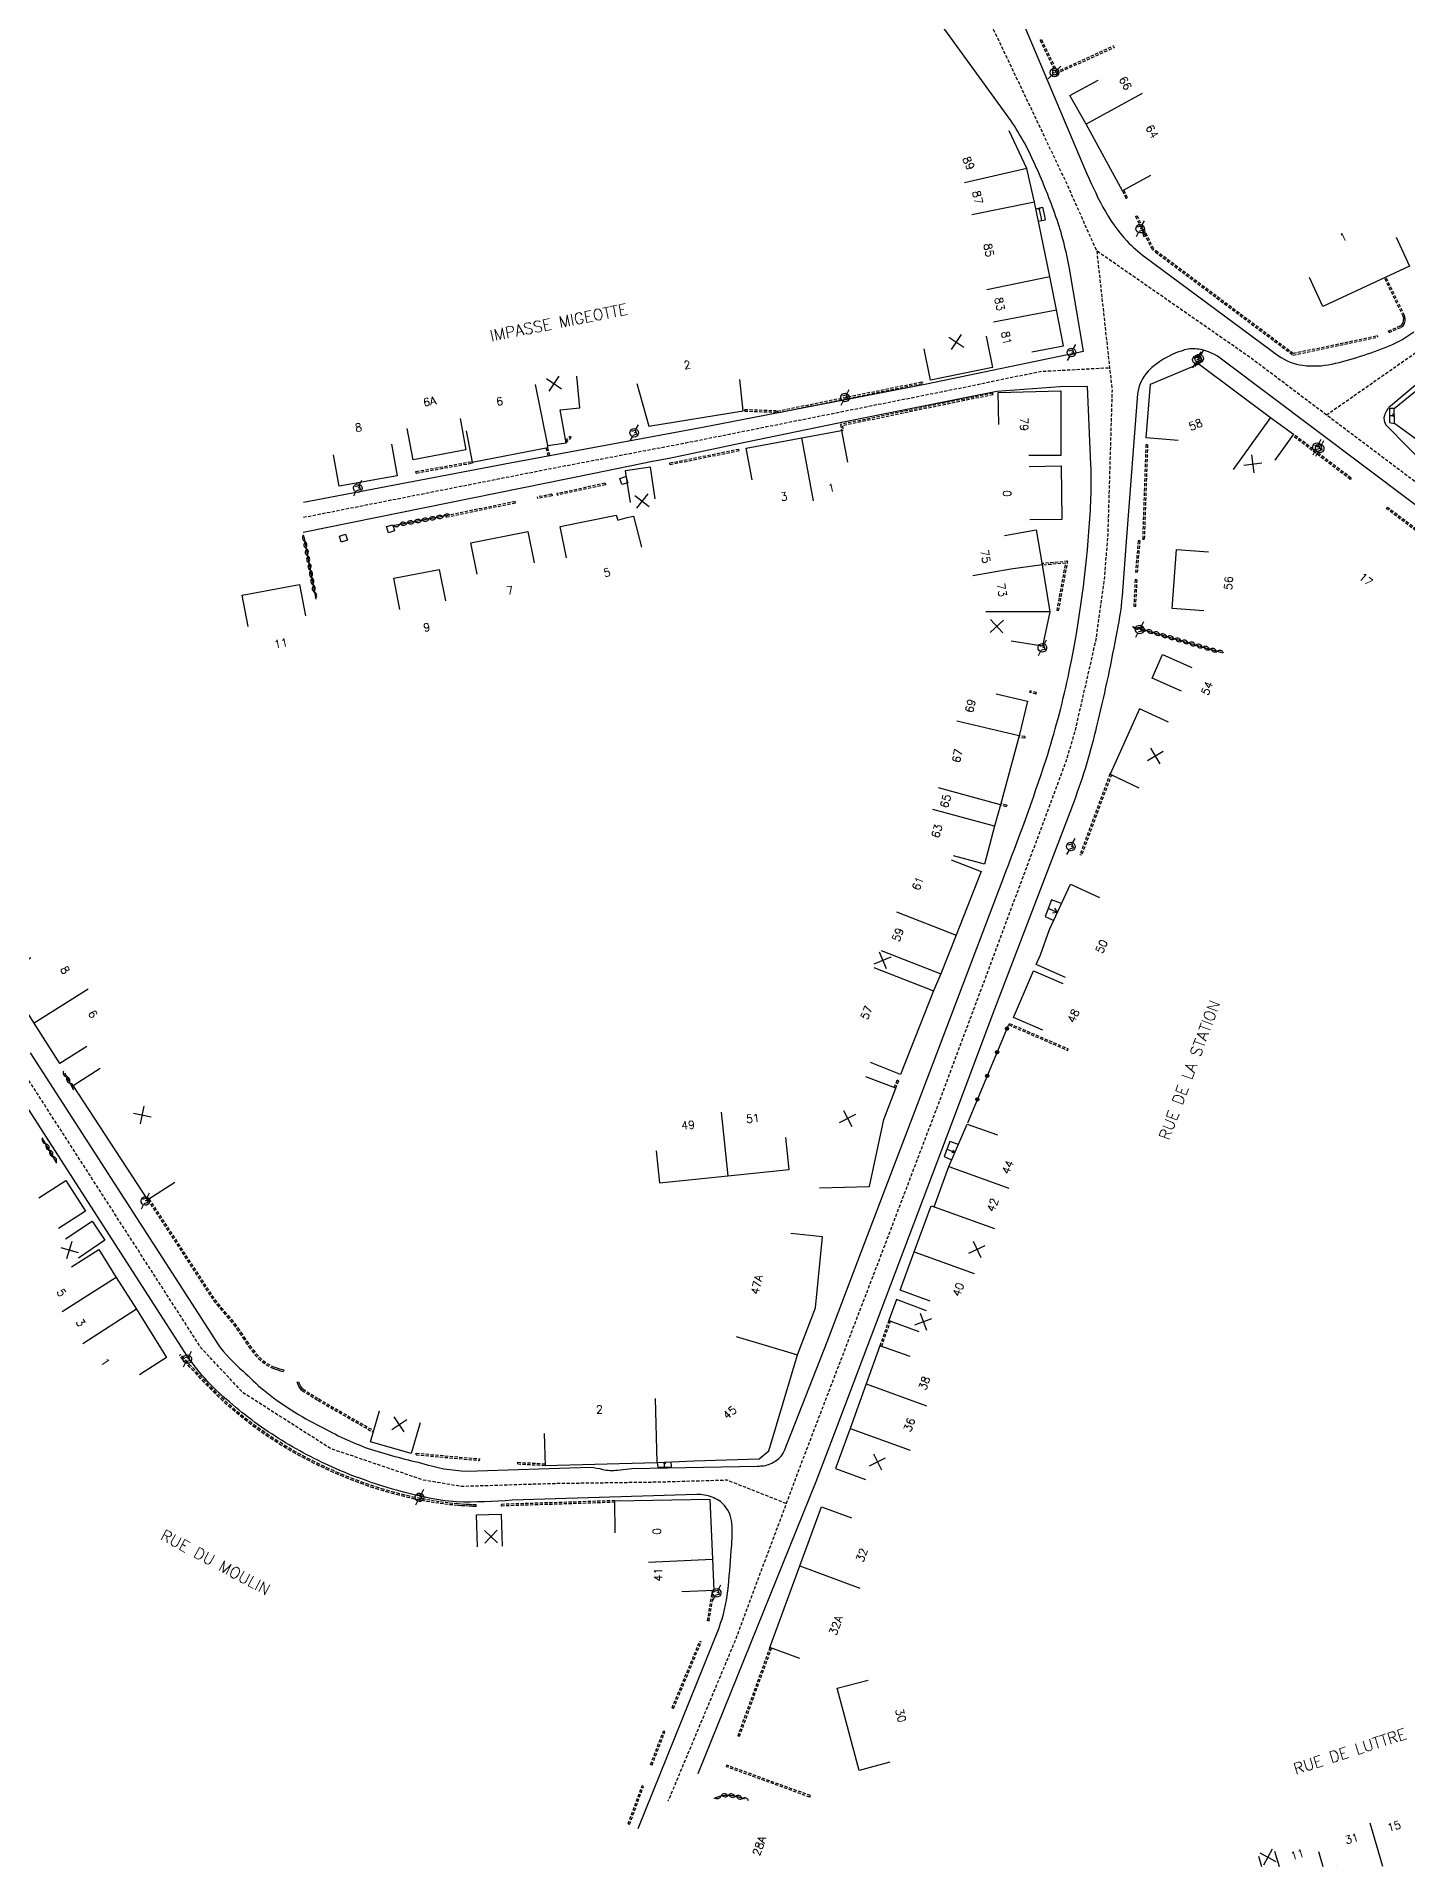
# Model space of a CAD drawing. Header units: millimetres. Extents: x 147000 to 148000, y 130999 to 132000.
# Drawn here: x 147119.9 to 147334, y 131000 to 131285.8 of the extents above; entities that cross this region are included whole.
import ezdxf
from ezdxf.enums import TextEntityAlignment as Align

# ---------------------------------------------------------------- set-up
doc = ezdxf.new("R2010")
doc.units = ezdxf.units.MM
doc.linetypes.add('DASHED', pattern=[0.75, 0.5, -0.25])
doc.layers.get('0').update_dxf_attribs({"linetype": 'CONTINUOUS'})
for name, color, linetype in [('W0001', 6, 'DASHED'), ('W0008', 7, 'CONTINUOUS'), ('W0100', 7, 'CONTINUOUS'), ('W0112', 1, 'DASHED'), ('W0310', 3, 'CONTINUOUS'), ('W0322', 7, 'CONTINUOUS'), ('W0471', 7, 'CONTINUOUS'), ('W0989', 7, 'CONTINUOUS'), ('W0991', 7, 'CONTINUOUS'), ('W1102', 7, 'CONTINUOUS')]:
    doc.layers.add(name, color=color, linetype=linetype)
doc.styles.get("Standard").update_dxf_attribs({"font": 'romans.shx', "width": 0.85})

# ---------------------------------------------------------------- blocks, each defined once
blk = doc.blocks.new('t991o')
at = {"color": 0, "linetype": 'Continuous'}
for p, q in [((-1, 1), (1, -1)), ((-1, -1), (1, 1))]:
    blk.add_line(p, q, dxfattribs=at)
blk = doc.blocks.new('t310o')
at = {"color": 0, "linetype": 'Continuous'}
for centre, start, end in [((-0.5, 0.38), 216.8699, 323.1304), ((0.5, -0.37), 36.8699, 143.1303)]:
    blk.add_arc(centre, 0.625, start, end, dxfattribs=at)
blk = doc.blocks.new('t322o')
at = {"color": 0, "linetype": 'Continuous'}
for radius in [0.25, 0.15]:
    blk.add_circle((0, 0), radius, dxfattribs=at)
blk = doc.blocks.new('T471')
for p, q in [((-0.333334, 0.333334), (-0.333334, -0.333334)), ((-0.333334, 0.333334), (0.333334, 0.333334)), ((-0.333334, 0), (0, 0)), ((0.500001, 0.500001), (1.000002, 1.000002)), ((-0.500001, -0.500001), (-1.000002, -1.000002)), ((-0.333334, -0.333334), (0.333334, -0.333334))]:
    blk.add_line(p, q)
blk.add_ellipse((0, 0), major_axis=(0.471405, 0.471405), ratio=1, start_param=5.4977871438, end_param=11.780972451)
blk = doc.blocks.new('t112o')
at = {"color": 0, "linetype": 'Continuous'}
for p, q in [((-0.5, 0.5), (0.5, 0.5)), ((-0.5, -0.5), (-0.5, 0.5)), ((0.5, 0.5), (0.5, -0.5)), ((0.5, -0.5), (-0.5, -0.5))]:
    blk.add_line(p, q, dxfattribs=at)

msp = doc.modelspace()

# ---------------------------------------------------------------- linework, layer by layer
at = {"layer": 'W0001', "flags": 128}
for points in [[(147321.37, 131226.7), (147328.99, 131232.03), (147343.51, 131242.17), (147391.84, 131282.58), (147418.55, 131304.65), (147427.85, 131311.8), (147454.55, 131334.69), (147462.59, 131341.58), (147498.95, 131372.05), (147511.71, 131384.92), (147519.9, 131395.53), (147528.52, 131409.88), (147537.38, 131428.53), (147540.01, 131435.29), (147553.89, 131470.7), (147557.05, 131478.78), (147562.81, 131493.02), (147567.54, 131503.26), (147574.52, 131515.82), (147583.12, 131529.96), (147596.12, 131548.84), (147606.02, 131561.15), (147606.02, 131561.15)], [(147594.96, 131093.92), (147586.51, 131105.47), (147577.08, 131112.52), (147554.95, 131128.08), (147535.03, 131135.87), (147417.41, 131165.22), (147403.82, 131169.65), (147382.38, 131181.11), (147355.09, 131201.41), (147339.66, 131212.92), (147321.37, 131226.7), (147309.53, 131235.62), (147285.5, 131252.32), (147280.73, 131263.05), (147268.25, 131289.29), (147266.21, 131298.47), (147262.94, 131306.29), (147259.17, 131314.86), (147259.17, 131314.86)], [(147237.01, 131056.68), (147229.97, 131059.46), (147227.79, 131060.31), (147216.84, 131060), (147200.33, 131059.77), (147186.35, 131059.33), (147180.34, 131060.34), (147165.84, 131065.26), (147152.18, 131073.99), (147145.61, 131081.01), (147144.21, 131083.2), (147123.91, 131114.72), (147112.79, 131131.99), (147095.97, 131158.33), (147086.44, 131173.67), (147083.23, 131180.63), (147075.43, 131199.56), (147068.51, 131226.66), (147064.51, 131243.15), (147057.27, 131274), (147050.82, 131293.03), (147044.37, 131298.97), (147039.24, 131289.28), (147038.87, 131282.61), (147037.37, 131268.16), (147037.37, 131268.16)], [(147285.5, 131252.32), (147287.5, 131234.09), (147287.89, 131230.57), (147287.22, 131208.06), (147286.65, 131201.01), (147285.37, 131191.69), (147282.08, 131177.29), (147280.69, 131172.57), (147260.55, 131118.54), (147251.99, 131095.98), (147239.18, 131062.52), (147237.01, 131056.68), (147228.96, 131035.11), (147218.54, 131010.17), (147218.54, 131010.17)], [(147161.61, 131210.72), (147200.45, 131218.38), (147221.33, 131222.35), (147252.02, 131228.49), (147264.4, 131230.96), (147276.68, 131233.51), (147283.67, 131233.88), (147287.5, 131234.09), (147287.5, 131234.09)]]:
    msp.add_lwpolyline(points, dxfattribs=at)
at = {"layer": 'W0008', "flags": 128}
for points in [[(147269.54, 131298.57), (147283.66, 131265.11, 0.0255), (147286.45, 131259.18, 0.0632), (147290.2, 131253.88, 0.0448), (147293, 131251.39), (147313.87, 131235.95, 0.1219), (147317.69, 131234.46, 0.085), (147322.21, 131234.65, 0.0293), (147326.69, 131235.88, 0.0235), (147331.07, 131237.45, 0.0647), (147335.03, 131239.71)], [(147161.64, 131213.08), (147193.9, 131219.22), (147223.91, 131224.8), (147258.89, 131231.56), (147283.45, 131236.65), (147281.23, 131249.6, 0.04), (147279.13, 131257.67, 0.023), (147276.01, 131265.45, 0.0511), (147272.06, 131272.71), (147260.71, 131288.41, 0.0839)], [(147341.66, 131207.84), (147305.2, 131235.28, 0.1225), (147301.46, 131236.96, 0.1123), (147299.2, 131236.85, 0.0121), (147298.87, 131236.73, 0.1243), (147293.53, 131233.56, 0.1614), (147291.89, 131230.01), (147290.17, 131207.62), (147289.47, 131198.43, -0.0288), (147288.5, 131192.06, -0.0124), (147285.47, 131178.08, -0.0311), (147281.95, 131166.38), (147269.51, 131133.88), (147262.73, 131115.71), (147254.7, 131094.51), (147244.64, 131068), (147241.62, 131060.05), (147241.62, 131060.05), (147223.19, 131014.44), (147223.19, 131014.44), (147223.19, 131014.44, 0.0541)], [(147339.56, 131234.95), (147331.35, 131228.1, 0.1434), (147330.45, 131226.63, 0.2651), (147330.68, 131225.1), (147337.65, 131218.01)], [(147118.94, 131127.05), (147148.19, 131081.66, 0.0603), (147152.2, 131077.36, 0.012), (147155.36, 131074.41, 0.0549), (147164.37, 131068.68, 0.0365), (147171.71, 131065.27, 0.0216), (147180.07, 131063, 0.0712), (147187.15, 131061.74), (147206.45, 131062.34, -0.059), (147208.34, 131062, 0.0802), (147210.64, 131061.9), (147212.88, 131062.16), (147232.54, 131062.53, 0.0327), (147233.51, 131062.59, 0.1167), (147235.45, 131063.4, 0.1431), (147236.75, 131064.98), (147243.41, 131081.94), (147249.28, 131097.46), (147258.38, 131121.37), (147270.87, 131154.26, 0.0143), (147277.59, 131172.87, 0.0229), (147281.03, 131185.74, 0.0336), (147284.27, 131208.5, 0.0312), (147284.59, 131218.94), (147284.04, 131231.16), (147279.74, 131231.1), (147269.91, 131230.37), (147245.16, 131225.43), (147230.79, 131222.43), (147218.75, 131219.9), (147216.13, 131219.43), (147207, 131217.54), (147161.58, 131208.36), (147161.58, 131208.36)], [(147213.9, 131005.9), (147213.9, 131005.9), (147213.9, 131005.9), (147226.52, 131037.28, 0.0632), (147227.89, 131043.05, 0.0108), (147228.42, 131049.28, 0.0371), (147228.56, 131053.16, 0.1689), (147227.39, 131056.38, 0.116), (147225.42, 131057.67, 0.0981), (147223.04, 131058.09), (147194.21, 131057.2, -0.0243), (147185.54, 131056.92, -0.0362), (147180.62, 131057.67, -0.0475), (147167.32, 131061.84, -0.0381), (147158.28, 131066.51, -0.0403), (147150.05, 131072.54, -0.0723), (147143.03, 131080.36), (147140.23, 131084.74), (147128.87, 131102.39), (147106.65, 131136.92)]]:
    msp.add_lwpolyline(points, format="xyb", dxfattribs=at)
at = {"layer": 'W0100'}
for p, q in [((147276.52, 131259.01), (147276.43, 131258.76)), ((147276.52, 131259.01), (147276.69, 131258.82)), ((147331.98, 131226.62), (147331.71, 131226.8)), ((147331.22, 131226.61), (147331.98, 131226.62)), ((147331.98, 131226.62), (147331.71, 131226.45)), ((147277.93, 131149.66), (147279.36, 131149.01)), ((147279.36, 131149.01), (147278.95, 131149.66)), ((147279.36, 131149.01), (147278.6, 131148.89)), ((147262.13, 131112.04), (147263.34, 131111.51)), ((147263.34, 131111.51), (147262.89, 131111.46)), ((147263.34, 131111.51), (147263.07, 131111.87)), ((147260.11, 131103.04), (147269.51, 131099.64)), ((147256.98, 131096), (147266.38, 131092.6)), ((147132.39, 131091.99), (147123.95, 131086.62)), ((147249.51, 131075.37), (147258.91, 131071.95)), ((147217.99, 131063.15), (147217.83, 131062.86)), ((147217.99, 131063.15), (147218.18, 131062.87)), ((147218.02, 131062.39), (147217.99, 131063.15))]:
    msp.add_line(p, q, dxfattribs=at)
at = {"layer": 'W0100', "flags": 128}
for points in [[(147293.9, 131264.08), (147289.52, 131261.69), (147283.83, 131272.12), (147281.31, 131276.58), (147285.7, 131278.97), (147285.7, 131278.97)], [(147275.38, 131236.57), (147280.29, 131237.52), (147279.21, 131243.14), (147278.15, 131248.32), (147275.79, 131259.96), (147274.58, 131265.2), (147271.8, 131271.06)], [(147276.02, 131258.89), (147277.01, 131259.13), (147277.34, 131257.76), (147277.43, 131257.13), (147276.42, 131256.93), (147276.42, 131256.93)], [(147292.7, 131255.1), (147292.82, 131254.58), (147293.17, 131254.66), (147293.05, 131255.18), (147292.7, 131255.1), (147292.7, 131255.1)], [(147332.26, 131254.46), (147334.35, 131249.92), (147320.79, 131243.65), (147318.7, 131248.19), (147318.7, 131248.19)], [(147268.22, 131239.02), (147269.22, 131234.12), (147259.55, 131232.13), (147258.55, 131237.03), (147258.55, 131237.03)], [(147187.01, 131224.24), (147187.97, 131219.33), (147199.76, 131221.63), (147199.77, 131221.94), (147202.63, 131222.33), (147201.72, 131227.49), (147204.8, 131227.8), (147204.3, 131232.78), (147204.3, 131232.78)], [(147298.22, 131222.73), (147293.23, 131223.13), (147293.9, 131231.5), (147301.34, 131234.63), (147301.51, 131234.62), (147312.63, 131226.28), (147316.23, 131223.69), (147313.31, 131219.63), (147313.31, 131219.63)], [(147358.09, 131214.04), (147355.01, 131210.11), (147351.29, 131213.12), (147350.31, 131211.86), (147347, 131214.45), (147339.46, 131219.95), (147332, 131225.38), (147331.96, 131227.73), (147341.12, 131235.16), (147341.12, 131235.16)], [(147213.7, 131231.62), (147215.55, 131224.93), (147230.3, 131227.35), (147229.74, 131232.24), (147229.74, 131232.24)], [(147270.22, 131225.23), (147270.1, 131230.22), (147279.87, 131230.46), (147279.91, 131220.39), (147274.91, 131220.37), (147274.91, 131220.37)], [(147331.96, 131227.73), (147331.23, 131227.72), (147331.21, 131225.5), (147332, 131225.38), (147332, 131225.38)], [(147186.07, 131226.15), (147187, 131221.23), (147178.76, 131219.68), (147177.83, 131224.6), (147177.83, 131224.6)], [(147231.67, 131216.58), (147230.75, 131221.5), (147239.44, 131223.13), (147245.64, 131224.25), (147246.56, 131219.34), (147246.56, 131219.34)], [(147175.37, 131222.12), (147176.26, 131217.2), (147167.19, 131215.57), (147166.3, 131220.49), (147166.3, 131220.49)], [(147216.56, 131213.62), (147215.8, 131218.56), (147211.86, 131217.96), (147212.62, 131213.02), (147212.62, 131213.02)], [(147274.93, 131218.67), (147279.93, 131218.73), (147280.04, 131210.38), (147275.04, 131210.31), (147275.04, 131210.31)], [(147202.7, 131204.4), (147201.71, 131209.3), (147210.47, 131211.06), (147210.7, 131210.28), (147212.19, 131210.66), (147213.16, 131210.91), (147214.41, 131206.07), (147214.41, 131206.07)], [(147188.73, 131201.85), (147187.76, 131206.75), (147196.66, 131208.51), (147197.63, 131203.61), (147197.63, 131203.61)], [(147271.12, 131207.89), (147276.04, 131208.77), (147276.97, 131203.28), (147278.19, 131195.96), (147277.04, 131190.58), (147272.12, 131191.36), (147272.12, 131191.36)], [(147302.24, 131196.09), (147297.26, 131196.46), (147297.95, 131205.7), (147302.94, 131205.32), (147302.94, 131205.32)], [(147176.66, 131196.3), (147175.71, 131201.21), (147182.83, 131202.57), (147183.78, 131197.66), (147183.78, 131197.66)], [(147152.97, 131193.64), (147152.05, 131198.55), (147161.01, 131200.23), (147161.93, 131195.32), (147161.93, 131195.32)], [(147298.73, 131183.58), (147294.15, 131185.58), (147295.76, 131189.27), (147300.34, 131187.27), (147300.34, 131187.27)], [(147269.81, 131183.16), (147274.68, 131182.01), (147273.4, 131176.6), (147270.45, 131165.83), (147269.54, 131162.46), (147267.95, 131156.55), (147263.13, 131157.85), (147263.13, 131157.85)], [(147296.73, 131178.73), (147292.18, 131180.79), (147287.6, 131170.62), (147292.09, 131168.47), (147292.09, 131168.47)], [(147262.79, 131157.21), (147267.44, 131155.39), (147263.53, 131145.43), (147261.17, 131139.42), (147260.02, 131136.75), (147254.83, 131123.69), (147250.19, 131125.54), (147250.19, 131125.54)], [(147280.63, 131138.84), (147276.06, 131140.89), (147276.73, 131142.39), (147278.14, 131146.36), (147281.38, 131153.42), (147285.93, 131151.35), (147285.93, 131151.35)], [(147280.02, 131150.42), (147278.44, 131150.96), (147277.43, 131148.36), (147278.78, 131147.74), (147278.78, 131147.74)], [(147127.8, 131128.07), (147123.57, 131125.41), (147119.56, 131131.71), (147114.81, 131139.3), (147119.03, 131141.97), (147119.03, 131141.97)], [(147277.08, 131130.6), (147272.49, 131132.58), (147275.64, 131139.86), (147280.23, 131137.88), (147280.23, 131137.88)], [(147141.51, 131106.82), (147137.32, 131104.09), (147125.68, 131121.96), (147129.87, 131124.69), (147129.87, 131124.69)], [(147242.21, 131105.98), (147249.99, 131106.18), (147252.27, 131116.68), (147254.11, 131121.55), (147249.43, 131123.32), (147249.43, 131123.32)], [(147259.5, 131088.29), (147254.8, 131089.99), (147256.98, 131096), (147259.62, 131103.15), (147260.11, 131103.04), (147262.39, 131109.34), (147265.29, 131115.94), (147269.99, 131114.24), (147269.99, 131114.24)], [(147216.71, 131111.75), (147217.23, 131106.78), (147220.81, 131107.15), (147227.89, 131107.88), (147237.45, 131108.86), (147236.94, 131113.84), (147236.94, 131113.84)], [(147263.9, 131112.77), (147262.58, 131113.21), (147261.67, 131110.87), (147262.84, 131110.36), (147262.84, 131110.36)], [(147120.28, 131104.42), (147124.49, 131107.13), (147127.56, 131102.36), (147123.36, 131099.65), (147123.36, 131099.65)], [(147124.45, 131098.02), (147128.6, 131100.8), (147130.62, 131097.79), (147126.47, 131095.01), (147126.47, 131095.01)], [(147199.21, 131067.62), (147199.36, 131062.62), (147216.8, 131063.1), (147222.58, 131063.33), (147232.78, 131063.66), (147234.3, 131064.9), (147238.79, 131079.88), (147241.58, 131087.26), (147242.69, 131098.34), (147237.72, 131098.84), (147237.72, 131098.84)], [(147125.42, 131093.65), (147129.64, 131096.33), (147132.39, 131091.99), (147135.57, 131087.01), (147140.23, 131079.46), (147136.01, 131076.79), (147136.01, 131076.79)], [(147258.92, 131086.78), (147254.23, 131088.52), (147253.03, 131085.29), (147257.72, 131083.55), (147257.72, 131083.55)], [(147256.35, 131079.62), (147251.62, 131081.3), (147249.51, 131075.37), (147246.97, 131068.4), (147244.7, 131062.14), (147249.4, 131060.44), (147249.4, 131060.44)], [(147179.82, 131069.3), (147178.42, 131064.5), (147172.11, 131066.33), (147173.51, 131071.13), (147173.51, 131071.13)], [(147216.88, 131063.1), (147216.95, 131062.38), (147219.09, 131062.39), (147219.06, 131063.19), (147219.06, 131063.19)], [(147210.31, 131052.12), (147210.25, 131057.12), (147225.09, 131057.38), (147225.5, 131047.99), (147225.73, 131043.1), (147220.73, 131042.86), (147220.73, 131042.86)], [(147239.15, 131032.46), (147234.46, 131034.2), (147239.13, 131046.93), (147242.5, 131056.16), (147247.19, 131054.44), (147247.19, 131054.44)], [(147188.8, 131049.92), (147188.65, 131054.92), (147192.51, 131055.03), (147192.65, 131050.03), (147192.65, 131050.03)], [(147253.21, 131016.26), (147248.38, 131014.98), (147244.98, 131027.83), (147249.81, 131029.11), (147249.81, 131029.11)], [(147320.13, 131002.33), (147320.83, 131000)], [(147323.01, 131000), (147323.01, 131000.01), (147323.01, 131000.01)]]:
    msp.add_lwpolyline(points, dxfattribs=at)
at = {"layer": 'W0100'}
msp.add_lwpolyline([(147276.93, 131257.03), (147276.81, 131257.65), (147276.52, 131259.01)], dxfattribs=at)
at = {"layer": 'W0112'}
for p, q in [((147276.64, 131285.23), (147276.86, 131285.34)), ((147276.64, 131285.23), (147279.22, 131279.95)), ((147276.86, 131285.34), (147279.44, 131280.06)), ((147279.13, 131280.23), (147288.22, 131284.4)), ((147279.23, 131280.01), (147288.33, 131284.17)), ((147279.13, 131280.23), (147279.23, 131280.01)), ((147279.22, 131279.95), (147279.44, 131280.06)), ((147289.52, 131261.69), (147289.51, 131261.69)), ((147289.51, 131261.69), (147290.05, 131260.51)), ((147289.73, 131261.81), (147290.27, 131260.61)), ((147290.05, 131260.51), (147290.27, 131260.61)), ((147291.55, 131257.71), (147291.78, 131257.82)), ((147291.55, 131257.71), (147294.22, 131252.41)), ((147291.78, 131257.82), (147294.44, 131252.52)), ((147294.44, 131252.52), (147294.22, 131252.41)), ((147294.62, 131252.18), (147294.77, 131252.38)), ((147294.62, 131252.18), (147316.14, 131236.06)), ((147294.77, 131252.38), (147316.19, 131236.33)), ((147333.36, 131242.11), (147330.45, 131248.11)), ((147333.58, 131242.22), (147330.67, 131248.22)), ((147333.15, 131240.79), (147333.33, 131241.08)), ((147333.33, 131241.08), (147333.43, 131241.44)), ((147333.44, 131241.81), (147333.36, 131242.11)), ((147333.43, 131241.44), (147333.44, 131241.81)), ((147333.56, 131240.98), (147333.68, 131241.4)), ((147333.69, 131241.83), (147333.58, 131242.22)), ((147333.68, 131241.4), (147333.69, 131241.83)), ((147316.14, 131236.06), (147329.42, 131238.88)), ((147316.19, 131236.33), (147329.37, 131239.12)), ((147329.42, 131238.88), (147329.37, 131239.12)), ((147331.06, 131239.82), (147332.93, 131240.63)), ((147331.16, 131239.59), (147331.06, 131239.82)), ((147331.16, 131239.59), (147333.03, 131240.4)), ((147332.93, 131240.63), (147333.15, 131240.79)), ((147333.03, 131240.4), (147333.34, 131240.63)), ((147333.34, 131240.63), (147333.56, 131240.98)), ((147235.62, 131227.31), (147258.3, 131231.9)), ((147235.67, 131227.06), (147258.35, 131231.66)), ((147258.35, 131231.66), (147258.3, 131231.9)), ((147269.25, 131230.09), (147264.8, 131229.19)), ((147269.3, 131229.84), (147264.85, 131228.95)), ((147269.3, 131229.84), (147269.25, 131230.09)), ((147230.52, 131227.31), (147230.53, 131227.56)), ((147230.52, 131227.31), (147235.37, 131227.13)), ((147230.53, 131227.56), (147235.38, 131227.38)), ((147235.38, 131227.38), (147235.37, 131227.13)), ((147235.62, 131227.31), (147235.67, 131227.06)), ((147264.8, 131229.19), (147245.5, 131225.21)), ((147264.85, 131228.95), (147245.78, 131225.01)), ((147245.5, 131225.21), (147245.64, 131224.25)), ((147245.89, 131224.29), (147245.64, 131224.25)), ((147245.78, 131225.01), (147245.89, 131224.29)), ((147199.83, 131220.32), (147199.52, 131221.59)), ((147200.08, 131220.38), (147199.76, 131221.63)), ((147202.57, 131222.64), (147203.24, 131223.34)), ((147202.63, 131222.33), (147203.42, 131223.17)), ((147203.42, 131223.17), (147203.24, 131223.34)), ((147229.62, 131221.33), (147218.83, 131219.15)), ((147229.66, 131221.08), (147218.88, 131218.91)), ((147229.66, 131221.08), (147229.62, 131221.33)), ((147293.18, 131222.06), (147292.67, 131207.24)), ((147293.43, 131222.05), (147292.92, 131207.23)), ((147293.43, 131222.05), (147293.18, 131222.06)), ((147325.09, 131216.63), (147316.08, 131223.49)), ((147325.24, 131216.83), (147316.23, 131223.69)), ((147179.19, 131217.87), (147187.95, 131219.43)), ((147179.23, 131217.63), (147188, 131219.19)), ((147187.97, 131219.33), (147188, 131219.19)), ((147199.83, 131220.32), (147200.08, 131220.38)), ((147218.88, 131218.91), (147218.83, 131219.15)), ((147179.23, 131217.63), (147179.19, 131217.87)), ((147208.71, 131216.03), (147201.2, 131214.41)), ((147208.77, 131215.79), (147201.26, 131214.16)), ((147208.71, 131216.03), (147208.77, 131215.79)), ((147325.24, 131216.83), (147325.09, 131216.63)), ((147194.66, 131213.17), (147183.87, 131210.96)), ((147194.71, 131212.93), (147183.92, 131210.71)), ((147194.71, 131212.93), (147194.66, 131213.17)), ((147200.39, 131214.32), (147198.19, 131213.9)), ((147198.24, 131213.66), (147198.19, 131213.9)), ((147200.44, 131214.07), (147198.24, 131213.66)), ((147200.39, 131214.32), (147200.44, 131214.07)), ((147201.2, 131214.41), (147201.26, 131214.16)), ((147183.87, 131210.96), (147183.92, 131210.71)), ((147330.76, 131212.06), (147330.91, 131212.26)), ((147340.68, 131204.58), (147330.76, 131212.06)), ((147340.83, 131204.77), (147330.91, 131212.26)), ((147291.97, 131207.04), (147291.57, 131202.17)), ((147292.22, 131207.02), (147291.82, 131202.15)), ((147292.22, 131207.02), (147291.97, 131207.04)), ((147292.92, 131207.23), (147292.67, 131207.24)), ((147280.97, 131203.84), (147276.94, 131203.49)), ((147279.55, 131196.1), (147280.97, 131203.84)), ((147280.66, 131203.56), (147276.98, 131203.24)), ((147279.3, 131196.15), (147280.66, 131203.56)), ((147291.5, 131200.98), (147291.29, 131196.82)), ((147291.75, 131200.97), (147291.5, 131200.98)), ((147291.82, 131202.15), (147291.57, 131202.17)), ((147291.75, 131200.97), (147291.54, 131196.81)), ((147279.55, 131196.1), (147279.3, 131196.15)), ((147291.29, 131196.82), (147291.54, 131196.81)), ((147275.08, 131183.62), (147275.01, 131183.38)), ((147276.04, 131183.09), (147275.01, 131183.38)), ((147276.11, 131183.33), (147275.08, 131183.62)), ((147276.04, 131183.09), (147276.11, 131183.33)), ((147274.25, 131176.21), (147273.34, 131176.36)), ((147274.29, 131176.46), (147273.4, 131176.6)), ((147274.29, 131176.46), (147274.25, 131176.21)), ((147287.57, 131170.63), (147282.88, 131158.01)), ((147287.8, 131170.52), (147283.12, 131157.92)), ((147287.6, 131170.62), (147287.57, 131170.63)), ((147271.37, 131165.5), (147270.43, 131165.76)), ((147271.44, 131165.75), (147270.5, 131166)), ((147271.44, 131165.75), (147271.37, 131165.5)), ((147283.12, 131157.92), (147282.88, 131158.01)), ((147271.78, 131131.43), (147271.88, 131131.65)), ((147271.78, 131131.43), (147280.96, 131127.46)), ((147271.88, 131131.65), (147281.06, 131127.69)), ((147280.96, 131127.46), (147281.06, 131127.69)), ((147253.88, 131121.64), (147254.34, 131122.79)), ((147254.11, 131121.55), (147254.57, 131122.69)), ((147254.57, 131122.69), (147254.34, 131122.79)), ((147137.32, 131104.09), (147147.13, 131089.04)), ((147137.53, 131104.23), (147147.33, 131089.18)), ((147147.13, 131089.04), (147147.59, 131088.38)), ((147147.33, 131089.18), (147147.79, 131088.53)), ((147147.59, 131088.38), (147148.08, 131087.75)), ((147147.79, 131088.53), (147148.27, 131087.91)), ((147148.08, 131087.75), (147148.59, 131087.13)), ((147148.27, 131087.91), (147148.78, 131087.29)), ((147148.59, 131087.13), (147149.12, 131086.52)), ((147148.78, 131087.29), (147149.31, 131086.69)), ((147149.31, 131086.69), (147149.84, 131086.07)), ((147149.12, 131086.52), (147149.65, 131085.91)), ((147149.65, 131085.91), (147150.18, 131085.29)), ((147149.84, 131086.07), (147150.37, 131085.44)), ((147150.18, 131085.29), (147150.69, 131084.64)), ((147150.37, 131085.44), (147150.89, 131084.79)), ((147150.69, 131084.64), (147151.18, 131083.97)), ((147150.89, 131084.79), (147151.38, 131084.12)), ((147151.18, 131083.97), (147151.65, 131083.28)), ((147151.38, 131084.12), (147151.86, 131083.42)), ((147253.04, 131085.29), (147251.64, 131081.29)), ((147253.27, 131085.2), (147251.87, 131081.21)), ((147151.65, 131083.28), (147152.12, 131082.59)), ((147151.86, 131083.42), (147152.32, 131082.72)), ((147152.12, 131082.59), (147152.58, 131081.89)), ((147152.32, 131082.72), (147152.79, 131082.03)), ((147152.58, 131081.89), (147153.05, 131081.21)), ((147152.79, 131082.03), (147153.26, 131081.35)), ((147153.05, 131081.21), (147153.54, 131080.55)), ((147153.26, 131081.35), (147153.74, 131080.7)), ((147142.25, 131079.79), (147142.44, 131079.96)), ((147142.8, 131079.19), (147142.25, 131079.79)), ((147142.98, 131079.35), (147142.44, 131079.96)), ((147143.34, 131078.58), (147142.8, 131079.19)), ((147143.53, 131078.75), (147142.98, 131079.35)), ((147143.89, 131077.98), (147143.34, 131078.58)), ((147144.08, 131078.15), (147143.53, 131078.75)), ((147144.63, 131077.55), (147144.08, 131078.15)), ((147153.54, 131080.55), (147154.05, 131079.92)), ((147153.74, 131080.7), (147154.24, 131080.08)), ((147154.05, 131079.92), (147154.59, 131079.34)), ((147154.24, 131080.08), (147154.77, 131079.52)), ((147154.59, 131079.34), (147155.17, 131078.82)), ((147154.77, 131079.52), (147155.33, 131079.01)), ((147155.17, 131078.82), (147155.8, 131078.36)), ((147155.33, 131079.01), (147155.93, 131078.57)), ((147155.8, 131078.36), (147156.47, 131077.98)), ((147155.93, 131078.57), (147156.58, 131078.21)), ((147156.58, 131078.21), (147156.94, 131078.05)), ((147144.44, 131077.38), (147143.89, 131077.98)), ((147145, 131076.78), (147144.44, 131077.38)), ((147145.18, 131076.95), (147144.63, 131077.55)), ((147145.55, 131076.19), (147145, 131076.78)), ((147145.74, 131076.36), (147145.18, 131076.95)), ((147146.11, 131075.6), (147145.55, 131076.19)), ((147146.29, 131075.77), (147145.74, 131076.36)), ((147146.68, 131075.01), (147146.11, 131075.6)), ((147146.86, 131075.18), (147146.29, 131075.77)), ((147156.47, 131077.98), (147156.85, 131077.82)), ((147156.85, 131077.82), (147157.24, 131077.67)), ((147156.94, 131078.05), (147157.32, 131077.91)), ((147157.24, 131077.67), (147157.64, 131077.54)), ((147157.32, 131077.91), (147157.71, 131077.78)), ((147157.64, 131077.54), (147158.05, 131077.42)), ((147157.71, 131077.78), (147158.12, 131077.66)), ((147158.05, 131077.42), (147158.46, 131077.31)), ((147158.12, 131077.66), (147158.53, 131077.55)), ((147158.53, 131077.55), (147158.46, 131077.31)), ((147160.6, 131075.61), (147160.83, 131075.7)), ((147160.6, 131075.61), (147160.72, 131075.3)), ((147160.72, 131075.3), (147160.85, 131075.01)), ((147160.83, 131075.7), (147160.95, 131075.4)), ((147160.95, 131075.4), (147161.08, 131075.13)), ((147147.25, 131074.43), (147146.68, 131075.01)), ((147147.43, 131074.61), (147146.86, 131075.18)), ((147147.83, 131073.85), (147147.25, 131074.43)), ((147148, 131074.03), (147147.43, 131074.61)), ((147148.41, 131073.29), (147147.83, 131073.85)), ((147148.59, 131073.47), (147148, 131074.03)), ((147149.01, 131072.73), (147148.41, 131073.29)), ((147149.18, 131072.91), (147148.59, 131073.47)), ((147149.61, 131072.17), (147149.01, 131072.73)), ((147149.77, 131072.36), (147149.18, 131072.91)), ((147160.85, 131075.01), (147161.01, 131074.74)), ((147161.01, 131074.74), (147161.2, 131074.51)), ((147161.08, 131075.13), (147161.22, 131074.88)), ((147161.2, 131074.51), (147161.43, 131074.32)), ((147161.22, 131074.88), (147161.38, 131074.69)), ((147161.38, 131074.69), (147161.56, 131074.53)), ((147161.43, 131074.32), (147163.87, 131072.8)), ((147161.56, 131074.53), (147164, 131073.01)), ((147163.87, 131072.8), (147172.54, 131067.8)), ((147164, 131073.01), (147172.61, 131068.05)), ((147150.22, 131071.63), (147149.61, 131072.17)), ((147150.39, 131071.81), (147149.77, 131072.36)), ((147150.84, 131071.09), (147150.22, 131071.63)), ((147151.01, 131071.28), (147150.39, 131071.81)), ((147151.48, 131070.56), (147150.84, 131071.09)), ((147151.64, 131070.75), (147151.01, 131071.28)), ((147152.12, 131070.04), (147151.48, 131070.56)), ((147152.27, 131070.23), (147151.64, 131070.75)), ((147152.76, 131069.52), (147152.12, 131070.04)), ((147152.92, 131069.72), (147152.27, 131070.23)), ((147153.42, 131069.02), (147152.76, 131069.52)), ((147153.57, 131069.22), (147152.92, 131069.72)), ((147154.08, 131068.53), (147153.42, 131069.02)), ((147154.23, 131068.73), (147153.57, 131069.22)), ((147154.75, 131068.04), (147154.08, 131068.53)), ((147154.9, 131068.25), (147154.23, 131068.73)), ((147155.43, 131067.57), (147154.75, 131068.04)), ((147155.57, 131067.78), (147154.9, 131068.25)), ((147156.12, 131067.1), (147155.43, 131067.57)), ((147156.25, 131067.31), (147155.57, 131067.78)), ((147156.81, 131066.65), (147156.12, 131067.1)), ((147156.94, 131066.86), (147156.25, 131067.31)), ((147157.5, 131066.2), (147156.81, 131066.65)), ((147157.64, 131066.41), (147156.94, 131066.86)), ((147158.21, 131065.76), (147157.5, 131066.2)), ((147158.34, 131065.98), (147157.64, 131066.41)), ((147158.92, 131065.33), (147158.21, 131065.76)), ((147159.04, 131065.55), (147158.34, 131065.98)), ((147159.63, 131064.92), (147158.92, 131065.33)), ((147159.76, 131065.13), (147159.04, 131065.55)), ((147160.35, 131064.5), (147159.63, 131064.92)), ((147160.47, 131064.72), (147159.76, 131065.13)), ((147161.08, 131064.1), (147160.35, 131064.5)), ((147161.2, 131064.32), (147160.47, 131064.72)), ((147161.81, 131063.71), (147161.08, 131064.1)), ((147161.93, 131063.93), (147161.2, 131064.32)), ((147162.66, 131063.55), (147161.93, 131063.93)), ((147179.2, 131064.3), (147179.23, 131064.55)), ((147179.2, 131064.3), (147189.08, 131063.4)), ((147179.23, 131064.55), (147189.1, 131063.65)), ((147162.54, 131063.33), (147161.81, 131063.71)), ((147163.29, 131062.95), (147162.54, 131063.33)), ((147163.4, 131063.18), (147162.66, 131063.55)), ((147164.03, 131062.59), (147163.29, 131062.95)), ((147164.14, 131062.81), (147163.4, 131063.18)), ((147164.78, 131062.23), (147164.03, 131062.59)), ((147164.88, 131062.46), (147164.14, 131062.81)), ((147165.53, 131061.88), (147164.78, 131062.23)), ((147165.63, 131062.11), (147164.88, 131062.46)), ((147166.29, 131061.54), (147165.53, 131061.88)), ((147166.39, 131061.77), (147165.63, 131062.11)), ((147167.05, 131061.21), (147166.29, 131061.54)), ((147167.15, 131061.44), (147166.39, 131061.77)), ((147167.82, 131060.89), (147167.05, 131061.21)), ((147167.92, 131061.12), (147167.15, 131061.44)), ((147168.69, 131060.81), (147167.92, 131061.12)), ((147189.1, 131063.65), (147189.08, 131063.4)), ((147195.08, 131062.88), (147195.09, 131063.13)), ((147195.08, 131062.88), (147199.36, 131062.62)), ((147195.09, 131063.13), (147199.35, 131062.87)), ((147199.36, 131062.62), (147199.36, 131062.62)), ((147168.6, 131060.57), (147167.82, 131060.89)), ((147169.38, 131060.27), (147168.6, 131060.57)), ((147169.47, 131060.5), (147168.69, 131060.81)), ((147170.16, 131059.97), (147169.38, 131060.27)), ((147170.25, 131060.2), (147169.47, 131060.5)), ((147170.95, 131059.68), (147170.16, 131059.97)), ((147171.03, 131059.92), (147170.25, 131060.2)), ((147171.74, 131059.41), (147170.95, 131059.68)), ((147171.82, 131059.64), (147171.03, 131059.92)), ((147172.53, 131059.14), (147171.74, 131059.41)), ((147172.61, 131059.38), (147171.82, 131059.64)), ((147173.33, 131058.88), (147172.53, 131059.14)), ((147173.4, 131059.12), (147172.61, 131059.38)), ((147174.13, 131058.64), (147173.33, 131058.88)), ((147174.2, 131058.87), (147173.4, 131059.12)), ((147174.93, 131058.4), (147174.13, 131058.64)), ((147175, 131058.64), (147174.2, 131058.87)), ((147175.74, 131058.17), (147174.93, 131058.4)), ((147175.8, 131058.42), (147175, 131058.64)), ((147176.54, 131057.96), (147175.74, 131058.17)), ((147176.61, 131058.2), (147175.8, 131058.42)), ((147177.41, 131058), (147176.61, 131058.2)), ((147177.35, 131057.76), (147176.54, 131057.96)), ((147178.17, 131057.57), (147177.35, 131057.76)), ((147178.22, 131057.81), (147177.41, 131058)), ((147178.98, 131057.38), (147178.17, 131057.57)), ((147179.03, 131057.63), (147178.22, 131057.81)), ((147179.8, 131057.22), (147178.98, 131057.38)), ((147179.85, 131057.46), (147179.03, 131057.63)), ((147180.62, 131057.06), (147179.8, 131057.22)), ((147180.67, 131057.3), (147179.85, 131057.46)), ((147181.33, 131056.93), (147180.62, 131057.06)), ((147181.38, 131057.18), (147180.67, 131057.3)), ((147182.05, 131056.81), (147181.33, 131056.93)), ((147182.09, 131057.06), (147181.38, 131057.18)), ((147182.76, 131056.71), (147182.05, 131056.81)), ((147182.8, 131056.96), (147182.09, 131057.06)), ((147183.48, 131056.61), (147182.76, 131056.71)), ((147183.51, 131056.86), (147182.8, 131056.96)), ((147184.2, 131056.52), (147183.48, 131056.61)), ((147184.23, 131056.77), (147183.51, 131056.86)), ((147184.92, 131056.45), (147184.2, 131056.52)), ((147184.94, 131056.7), (147184.23, 131056.77)), ((147185.64, 131056.38), (147184.92, 131056.45)), ((147185.66, 131056.63), (147184.94, 131056.7)), ((147186.23, 131056.34), (147185.64, 131056.38)), ((147186.25, 131056.59), (147185.66, 131056.63)), ((147186.82, 131056.3), (147186.23, 131056.34)), ((147186.83, 131056.55), (147186.25, 131056.59)), ((147187.41, 131056.27), (147186.82, 131056.3)), ((147187.42, 131056.52), (147186.83, 131056.55)), ((147188, 131056.24), (147187.41, 131056.27)), ((147188.01, 131056.49), (147187.42, 131056.52)), ((147188.59, 131056.22), (147188, 131056.24)), ((147188.6, 131056.46), (147188.01, 131056.49)), ((147188.59, 131056.22), (147188.6, 131056.46)), ((147210.25, 131057.12), (147192.52, 131056.54)), ((147192.53, 131056.29), (147192.52, 131056.54)), ((147210.25, 131056.87), (147192.53, 131056.29)), ((147224.73, 131038.36), (147225.48, 131043.09)), ((147224.97, 131038.32), (147225.74, 131043.1)), ((147225.73, 131043.1), (147225.74, 131043.1)), ((147224.97, 131038.32), (147224.73, 131038.36)), ((147219.18, 131024.76), (147223.51, 131035.16)), ((147219.41, 131024.66), (147223.74, 131035.07)), ((147223.51, 131035.16), (147223.74, 131035.07)), ((147234.46, 131034.2), (147229.43, 131020.36)), ((147234.69, 131034.11), (147229.67, 131020.28)), ((147219.41, 131024.66), (147219.18, 131024.76)), ((147215.83, 131015.92), (147217.84, 131021.14)), ((147216.06, 131015.83), (147218.07, 131021.05)), ((147218.07, 131021.05), (147217.84, 131021.14)), ((147229.67, 131020.28), (147229.43, 131020.36)), ((147216.06, 131015.83), (147215.83, 131015.92)), ((147227.71, 131015.81), (147227.63, 131015.58)), ((147240.69, 131010.82), (147227.63, 131015.58)), ((147240.78, 131011.06), (147227.71, 131015.81)), ((147212.31, 131006.66), (147214.49, 131012.58)), ((147212.55, 131006.57), (147214.73, 131012.5)), ((147214.73, 131012.5), (147214.49, 131012.58)), ((147240.69, 131010.82), (147240.78, 131011.06)), ((147212.55, 131006.57), (147212.31, 131006.66))]:
    msp.add_line(p, q, dxfattribs=at)
at = {"layer": 'W0310'}
for p, q in [((147183.86, 131210.96), (147175.52, 131209.39)), ((147161.67, 131207.73), (147163.54, 131197.91)), ((147124.28, 131123.94), (147125.69, 131121.31)), ((147123.11, 131109.86), (147120.82, 131113.8))]:
    msp.add_line(p, q, dxfattribs=at)
at = {"layer": 'W0310', "flags": 128}
msp.add_lwpolyline([(147291.02, 131193.68), (147295.37, 131192.41), (147304.96, 131189.6), (147304.96, 131189.6)], dxfattribs=at)
msp.add_lwpolyline([(147230.47, 131010.49, 0.1083), (147227.47, 131011.1, 0.0651), (147225.69, 131010.6), (147225.69, 131010.6)], format="xyb", dxfattribs=at)
at = {"layer": 'W0322'}
msp.add_line((147271.68, 131131.32), (147265.31, 131116.1), dxfattribs=at)
at = {"layer": 'W1102'}
for p, q in [((147274.58, 131265.2), (147264.84, 131262.95)), ((147275.79, 131259.96), (147265.99, 131257.96)), ((147268.35, 131246.32), (147278.15, 131248.32)), ((147269.39, 131241.24), (147279.21, 131243.14)), ((147199.77, 131221.94), (147197.85, 131231.45)), ((147312.63, 131226.28), (147306.78, 131218.17)), ((147241.28, 131213.3), (147239.44, 131223.13)), ((147278.19, 131195.96), (147268.2, 131195.96)), ((147273.4, 131176.6), (147263.67, 131178.89)), ((147270.45, 131165.83), (147260.81, 131168.47)), ((147269.54, 131162.46), (147259.89, 131165.1)), ((147254.22, 131149.09), (147263.53, 131145.43)), ((147251.86, 131143.07), (147261.17, 131139.42)), ((147250.71, 131140.4), (147260.02, 131136.75)), ((147128.02, 131137.04), (147119.56, 131131.71)), ((147226.86, 131117.83), (147227.89, 131107.88)), ((147262.39, 131109.34), (147271.79, 131105.94)), ((147135.57, 131087.01), (147127.14, 131081.64)), ((147229.21, 131082.75), (147238.79, 131079.88)), ((147216.88, 131063.1), (147216.6, 131073.09)), ((147246.97, 131068.4), (147256.37, 131064.99)), ((147215.51, 131047.52), (147225.5, 131047.99)), ((147239.13, 131046.93), (147248.52, 131043.48)), ((147330.2, 131000), (147328.21, 131006.75)), ((147310.74, 131001.61), (147311.23, 131000)), ((147313.26, 131002.36), (147313.97, 131000))]:
    msp.add_line(p, q, dxfattribs=at)
at = {"layer": 'W1102', "flags": 128}
for points in [[(147292.61, 131276.9), (147288.22, 131274.51), (147283.83, 131272.12), (147283.83, 131272.12)], [(147276.97, 131203.28), (147272.06, 131202.62), (147266.15, 131201.56), (147266.15, 131201.56)]]:
    msp.add_lwpolyline(points, dxfattribs=at)

# ---------------------------------------------------------------- block references
at = {"layer": 'W0112', "rotation": 197.3116000000001}
for p in [(147211.65, 131216.45), (147175.23, 131208.93), (147167.86, 131207.45)]:
    msp.add_blockref('t112o', p, dxfattribs=at)
at = {"layer": 'W0310'}
for p, rotation in [((147176.66, 131209.6), 190.6274542944917), ((147177.79, 131209.82), 190.6274542944917), ((147178.93, 131210.03), 190.6274542944917), ((147180.06, 131210.24), 190.6274542944917), ((147181.2, 131210.46), 190.6274542944917), ((147182.33, 131210.67), 190.6274542944917), ((147183.47, 131210.88), 190.6274542944917), ((147161.81, 131206.98), 280.8302704207165), ((147162.03, 131205.85), 280.8302704207165), ((147162.24, 131204.72), 280.8302704207165), ((147162.46, 131203.58), 280.8302704207165), ((147162.68, 131202.45), 280.8302704207165), ((147162.89, 131201.31), 280.8302704207165), ((147163.11, 131200.18), 280.8302704207165), ((147163.33, 131199.04), 280.8302704207165), ((147292.13, 131193.35), 343.7095000567413), ((147293.24, 131193.03), 343.7095000567413), ((147294.34, 131192.71), 343.7095000567413), ((147295.45, 131192.38), 343.7103866183731), ((147296.56, 131192.06), 343.7103866183731), ((147297.67, 131191.73), 343.7103866183731), ((147298.78, 131191.41), 343.7103866183731), ((147299.89, 131191.09), 343.7103866183731), ((147301, 131190.76), 343.7103866183731), ((147302.1, 131190.44), 343.7103866183731), ((147303.21, 131190.11), 343.7103866183731), ((147304.32, 131189.79), 343.7103866183731), ((147124.6, 131123.34), 298.0284873817258), ((147125.15, 131122.33), 298.0284873817258), ((147121.37, 131112.86), 120.1154524460643), ((147121.95, 131111.86), 120.1154524460643), ((147122.53, 131110.86), 120.1154524460643), ((147226.79, 131010.97), 194.075399550994), ((147227.93, 131011.1), 177.0729346477284), ((147229.07, 131010.94), 167.8180992904165), ((147230.18, 131010.61), 158.5632639331046)]:
    msp.add_blockref('t310o', p, dxfattribs=dict(at, rotation=rotation))
at = {"layer": 'W0322', "rotation": 247.2843734103087}
for p in [(147271.49, 131130.86), (147269.94, 131127.17), (147268.4, 131123.48), (147266.85, 131119.79)]:
    msp.add_blockref('t322o', p, dxfattribs=at)
at = {"layer": 'W0471'}
msp.add_blockref('T471', (147278.91, 131280.2), dxfattribs=at)
at = {"layer": 'W0471', "rotation": 197.3116000000001}
for p in [(147292.29, 131255.79), (147281.56, 131236.47), (147301.13, 131235.31), (147301.5, 131235.53), (147246.19, 131229.42), (147213.26, 131223.92), (147319.9, 131221.68), (147320.31, 131221.48), (147170.1, 131215.26), (147292.21, 131193.18), (147277.01, 131190.34), (147281.46, 131159.31), (147136.92, 131103.93), (147143.49, 131079.22), (147179.75, 131057.65), (147226.15, 131042.74)]:
    msp.add_blockref('T471', p, dxfattribs=at)
at = {"layer": 'W0991'}
for p, rotation in [((147263.57, 131238.08), 281.5088874719347), ((147200.72, 131231.58), 280.8470681394819), ((147309.9, 131219.05), 51.98453738269666), ((147214.51, 131213.26), 277.3943373180774), ((147269.89, 131193.7), 358.2304644983502), ((147294.63, 131173.45), 345.3257849217557), ((147252.07, 131141.54), 337.6208302143596), ((147136.46, 131117.35), 33.34449527513809), ((147246.6, 131116.83), 342.2527102786206), ((147125.09, 131096.29), 28.63545342828725), ((147266.79, 131096.38), 340.624605835678), ((147258.43, 131085.08), 335.3310133199784), ((147176.58, 131069.04), 78.62450270601438), ((147251.26, 131063.19), 340.9313123568008), ((147190.92, 131051.51), 271.5435090785259), ((147312.22, 131001.46), 286.7454999961889)]:
    msp.add_blockref('t991o', p, dxfattribs=dict(at, rotation=rotation))

# ---------------------------------------------------------------- texts
at = {"layer": 'W0989'}
for s, rotation, p in [('IMPASSE MIGEOTTE', 11.1572, (147201.48, 131241.16)), ('RUE DE LA STATION', 69.5625, (147299.99, 131124.38)), ('RUE DU MOULIN', 331.9761, (147147.89, 131047.5)), ('RUE DE LUTTRE', 17.8389, (147325.05, 131017.98))]:
    msp.add_text(s, height=1.75, rotation=rotation, dxfattribs=at).set_placement(p, align=Align.MIDDLE)
at = {"layer": 'W0991'}
for s, rotation, p in [('66', 299.481, (147289.97, 131278.53)), ('64', 298.5993, (147294.14, 131270.97)), ('89', 295.361, (147265.49, 131266.02)), ('87', 282.977, (147266.9, 131260.67)), ('85', 281.453, (147268.64, 131252.45)), ('1', 24.7937, (147324.01, 131254.5)), ('83', 281.521, (147270.35, 131244.03)), ('81', 280.9303, (147271.4, 131238.72)), ('2', 9.3212, (147221.55, 131234.53)), ('6A', 10.6579, (147181.31, 131228.81)), ('6', 11.0413, (147192.24, 131228.83)), ('8', 10.2125, (147170.21, 131224.75)), ('79', 270.2151, (147274.15, 131225.26)), ('58', 22.2781, (147300.93, 131225.19)), ('1', 10.3048, (147244.06, 131215.33)), ('3', 10.615, (147236.66, 131213.96)), ('0', 270.7564, (147271.49, 131214.44)), ('75', 279.6377, (147268.13, 131204.6)), ('5', 11.3353, (147209.02, 131202.1)), ('56', 85.7031, (147306.08, 131200.44)), ('7', 11.2052, (147193.86, 131199.29)), ('73', 279.4688, (147270.68, 131199.35)), ('9', 10.8582, (147180.88, 131193.54)), ('11', 10.6272, (147158.1, 131191.04)), ('54', 66.3885, (147302.74, 131184.02)), ('69', 76.7292, (147265.77, 131181.26)), ('67', 78.3548, (147263.73, 131173.46)), ('65', 75.1918, (147261.89, 131166.38)), ('63', 75.0014, (147260.53, 131161.71)), ('61', 68.5401, (147257.57, 131153.52)), ('59', 68.5971, (147254.44, 131145.53)), ('50', 65.3302, (147286.27, 131143.69)), ('8', 302.041, (147124.39, 131140.01)), ('6', 302.4625, (147128.73, 131133.12)), ('57', 68.3316, (147249.53, 131133.36)), ('48', 66.6546, (147281.87, 131132.85)), ('49', 5.8907, (147221.68, 131115.79)), ('51', 5.8645, (147231.8, 131116.83)), ('44', 66.2592, (147271.62, 131109.22)), ('42', 70.0882, (147269.24, 131103.3)), ('5', 302.3232, (147123.83, 131089.61)), ('47A', 78.0645, (147232.42, 131090.87)), ('40', 70.114, (147263.88, 131090.11)), ('3', 302.6173, (147126.82, 131084.92)), ('1', 301.6743, (147130.67, 131078.78)), ('38', 70.396, (147258.57, 131075.48)), ('2', 1.5887, (147207.84, 131071.36)), ('45', 39.1276, (147228.18, 131070.88)), ('36', 70.0019, (147256.23, 131068.98)), ('0', 272.4656, (147216.8, 131052.32)), ('32', 69.98, (147248.8, 131048.63)), ('41', 89.8679, (147216.99, 131045.56)), ('32A', 69.8298, (147244.77, 131037.63)), ('30', 284.8157, (147254.9, 131023.58)), ('15', 16.4754, (147331.94, 131006.29)), ('28A', 70.1047, (147232.8, 131003.2)), ('31', 16.4088, (147325.33, 131004.34)), ('11', 16.6949, (147316.84, 131001.86))]:
    msp.add_text(s, height=1.25, rotation=rotation, dxfattribs=at).set_placement(p, align=Align.MIDDLE)
at = {"layer": 'W0991', "linetype": 'Continuous'}
msp.add_text('17', height=1.25, rotation=319.2641, dxfattribs=at).set_placement((147327.53, 131201.02), align=Align.MIDDLE)

doc.saveas('drawing.dxf')
